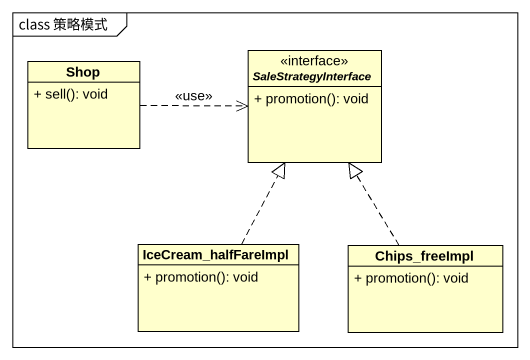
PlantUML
@startuml
mainframe class 策略模式
hide circle
hide empty members
skinparam classAttributeIconSize 0
interface SaleStrategyInterface {
  + promotion(): void
}
class Shop {
  + sell(): void
}
class IceCream_halfFareImpl {
  + promotion(): void
}
class Chips_freeImpl {
  + promotion(): void
}
Shop .right.> SaleStrategyInterface : <<use>>
IceCream_halfFareImpl .up.|> SaleStrategyInterface
Chips_freeImpl .up.|> SaleStrategyInterface
@enduml
